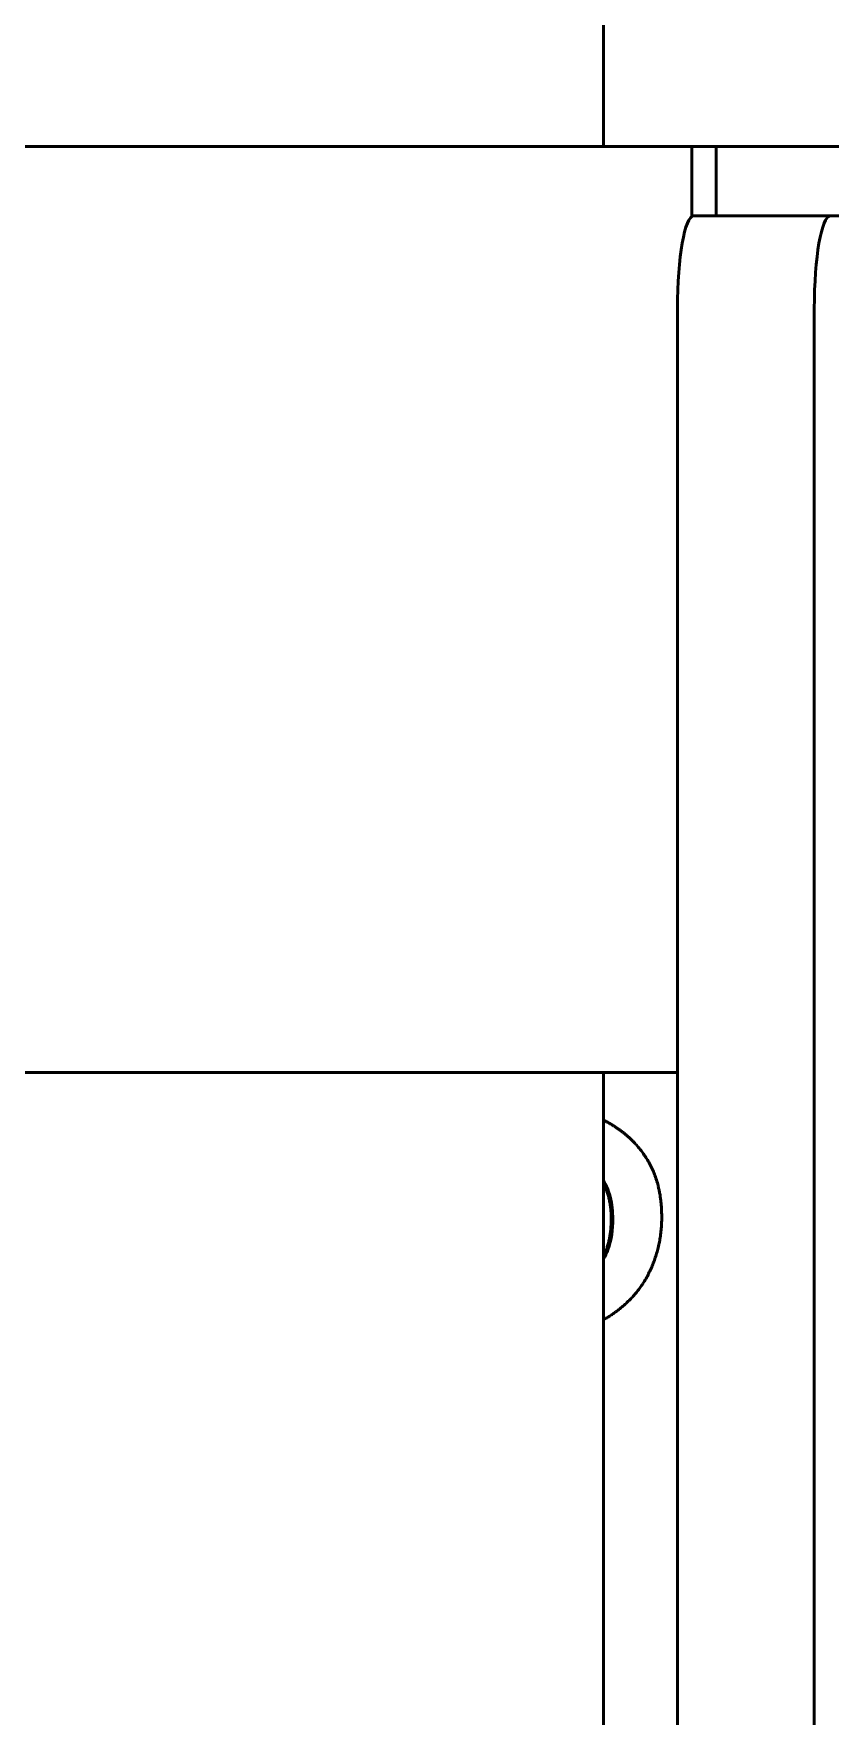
# Model space of a CAD drawing. Header units: inches. Extents: x 15 to 402, y 6 to 258.
# Drawn here: x 212.241 to 214.393, y 109.377 to 113.921 of the extents above; entities that cross this region are included whole.
import ezdxf

# ---------------------------------------------------------------- set-up
doc = ezdxf.new("R2010")
doc.units = ezdxf.units.IN
doc.header["$LTSCALE"] = 12
doc.header["$MEASUREMENT"] = 0
doc.layers.add('Visible (ANSI)', color=7, linetype='Continuous', lineweight=50)

msp = doc.modelspace()

# ---------------------------------------------------------------- linework, layer by layer
at = {"layer": 'Visible (ANSI)'}
for p, q in [((213.77968, 115.61576), (213.77968, 113.61576)), ((213.25374, 113.61576), (209.90357, 113.61576)), ((213.25374, 113.61576), (213.76056, 113.61576)), ((214.01815, 113.61576), (213.76056, 113.61576)), ((214.01815, 113.42647), (214.01815, 113.61576)), ((214.01815, 113.61576), (214.08413, 113.61576)), ((214.08413, 113.61576), (214.08413, 113.42826)), ((216.30683, 113.61576), (214.08413, 113.61576)), ((214.39263, 113.42826), (214.02333, 113.42826)), ((214.39263, 113.42826), (216.73688, 113.42826)), ((213.97992, 105.67826), (213.97992, 113.17826)), ((214.34922, 105.67826), (214.34922, 113.17826)), ((209.90357, 111.11576), (213.25374, 111.11576)), ((213.76056, 111.11576), (213.25374, 111.11576)), ((213.76056, 111.11576), (213.97992, 111.11576)), ((213.77968, 111.11576), (213.77968, 107.74076))]:
    msp.add_line(p, q, dxfattribs=at)
for centre in [(214.02333, 113.17826), (214.39263, 113.17826)]:
    msp.add_ellipse(centre, major_axis=(0, 0.25), ratio=0.1736482, start_param=0, end_param=1.5707963, dxfattribs=at)
for points in [[(213.77968, 110.98664), (213.80093, 110.97629), (213.81986, 110.96294)], [(213.81986, 110.96294), (213.87492, 110.92485), (213.93717, 110.80734), (213.93717, 110.72388)], [(213.93717, 110.72388), (213.93717, 110.65905), (213.89168, 110.54235), (213.85098, 110.50183)], [(213.85098, 110.50183), (213.81888, 110.46974), (213.77968, 110.44742)]]:
    msp.add_open_spline(points, degree=2, dxfattribs=at)
for points, degree, knots in [([(213.80505, 110.71982), (213.80505, 110.74011), (213.80303, 110.76057), (213.79291, 110.79966), (213.78593, 110.81416), (213.77968, 110.82455)], 3, [-0.33727957, -0.33727957, -0.33727957, -0.33727957, -0.25391656, -0.25391656, -0.17120188, -0.17120188, -0.17120188, -0.17120188]), ([(213.8007, 110.71982), (213.8007, 110.77169), (213.78149, 110.81336), (213.77968, 110.81682)], 2, [0, 0, 0, 1, 1.0941463, 1.0941463, 1.0941463]), ([(213.77968, 110.61102), (213.78495, 110.62009), (213.78886, 110.62869), (213.80166, 110.66296), (213.80505, 110.69184), (213.80505, 110.71982)], 3, [-0.27889592, -0.27889592, -0.27889592, -0.27889592, -0.21323001, -0.21323001, 0, 0, 0, 0]), ([(213.77968, 110.61897), (213.78415, 110.62769), (213.8007, 110.67201), (213.8007, 110.71982)], 2, [0.7427406, 0.7427406, 0.7427406, 1, 2, 2, 2])]:
    msp.add_open_spline(points, degree=degree, knots=knots, dxfattribs=at)

doc.saveas('drawing.dxf')
